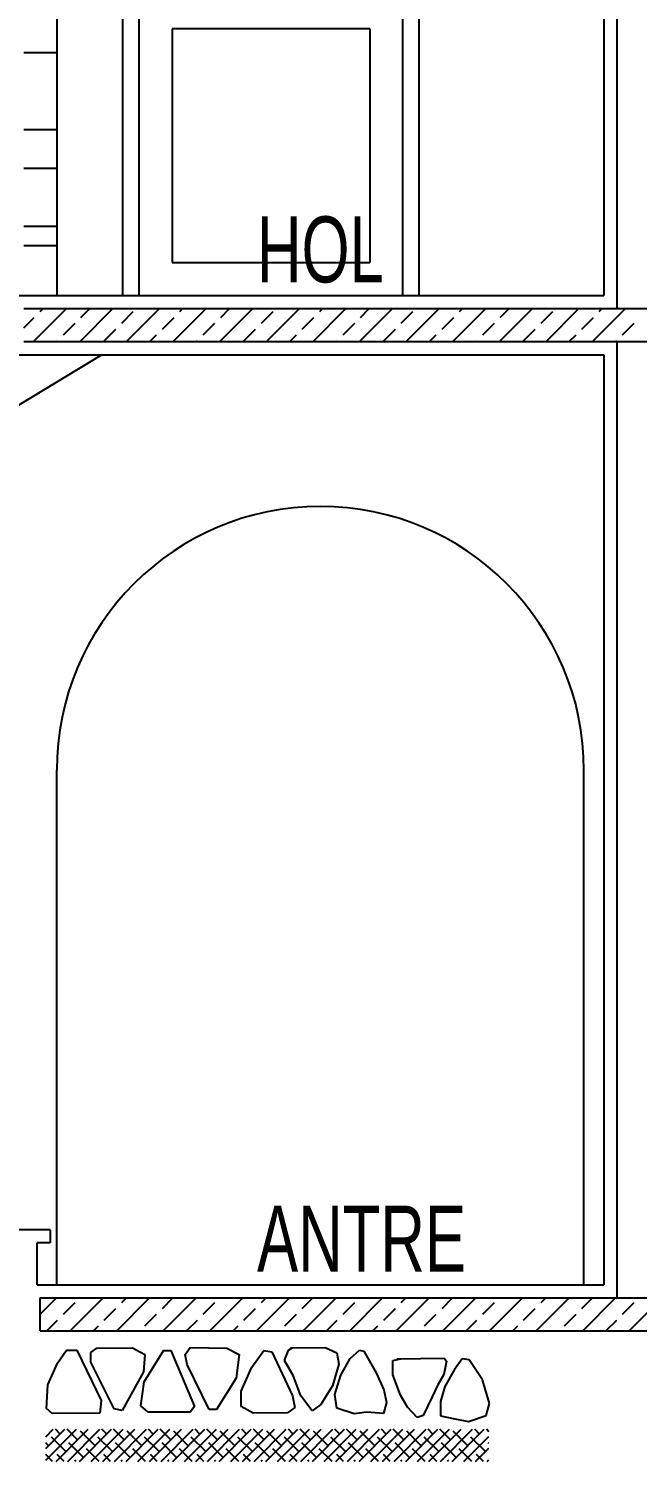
# Model space of a CAD drawing. Extents: x 3907.4 to 3911.57, y -3054.42 to -3053.7.
# Drawn here: x 3909.5849 to 3909.6219, y -3053.9305 to -3053.8436 of the extents above; entities that cross this region are included whole.
import ezdxf

# ---------------------------------------------------------------- set-up
doc = ezdxf.new("R2010")
doc.units = 0
doc.header["$LTSCALE"] = 2
doc.header["$MEASUREMENT"] = 0
for name, color, linetype in [('BLK-DOG', 2, 'CONTINUOUS'), ('DOĞRAMA', 2, 'CONTINUOUS'), ('DUVAR', 7, 'CONTINUOUS'), ('SıVA', 6, 'CONTINUOUS'), ('TARAMA', 9, 'CONTINUOUS'), ('TEXT', 11, 'CONTINUOUS')]:
    doc.layers.add(name, color=color, linetype=linetype)
doc.styles.add('MAHAL', font='stylu.ttf', dxfattribs={"width": 0.7, "height": 20})

msp = doc.modelspace()

# ---------------------------------------------------------------- linework, layer by layer
at = {"layer": 'BLK-DOG'}
for p, q in [((3909.586616, -3053.842732), (3909.586616, -3053.859811)), ((3909.584616, -3053.845071), (3909.586616, -3053.845071)), ((3909.584616, -3053.849748), (3909.586616, -3053.849748)), ((3909.584616, -3053.852087), (3909.586616, -3053.852087)), ((3909.584616, -3053.855622), (3909.586616, -3053.855622)), ((3909.584616, -3053.856793), (3909.586616, -3053.856793))]:
    msp.add_line(p, q, dxfattribs=at)
at = {"layer": 'DOĞRAMA'}
for p, q in [((3909.590616, -3053.859811), (3909.590616, -3053.818611)), ((3909.608616, -3053.859811), (3909.608616, -3053.818611)), ((3909.591616, -3053.859811), (3909.591616, -3053.819611)), ((3909.607616, -3053.859811), (3909.607616, -3053.819611))]:
    msp.add_line(p, q, dxfattribs=at)
at = {"layer": 'DOĞRAMA', "color": 6}
for p, q in [((3909.605616, -3053.843641), (3909.593616, -3053.843641)), ((3909.593616, -3053.843641), (3909.593616, -3053.857811)), ((3909.605616, -3053.843641), (3909.605616, -3053.857811)), ((3909.593616, -3053.857811), (3909.605616, -3053.857811))]:
    msp.add_line(p, q, dxfattribs=at)
at = {"layer": 'DUVAR'}
for p, q in [((3909.620616, -3053.802611), (3909.620616, -3053.860611)), ((3909.620616, -3053.862611), (3909.620616, -3053.920611))]:
    msp.add_line(p, q, dxfattribs=at)
at = {"layer": 'DUVAR', "color": 4}
for p, q in [((3909.584616, -3053.860611), (3909.710616, -3053.860611)), ((3909.584616, -3053.862611), (3909.705616, -3053.862611)), ((3909.585616, -3053.920611), (3909.704616, -3053.920611)), ((3909.585616, -3053.922611), (3909.585616, -3053.920611)), ((3909.585616, -3053.922611), (3909.704616, -3053.922611))]:
    msp.add_line(p, q, dxfattribs=at)
at = {"layer": 'DUVAR', "color": 2}
msp.add_line((3909.589355, -3053.863411), (3909.557974, -3053.88243), dxfattribs=at)
at = {"layer": 'DUVAR', "color": 11}
for p, q in [((3909.586616, -3053.919811), (3909.586616, -3053.888611)), ((3909.618616, -3053.919811), (3909.618616, -3053.888611))]:
    msp.add_line(p, q, dxfattribs=at)
msp.add_arc((3909.602616, -3053.888611), 0.016, 0, 180, dxfattribs=at)
at = {"layer": 'SıVA'}
for p, q in [((3909.619816, -3053.803411), (3909.619816, -3053.859811)), ((3909.583816, -3053.859811), (3909.619816, -3053.859811)), ((3909.583816, -3053.863411), (3909.619816, -3053.863411)), ((3909.619816, -3053.863411), (3909.619816, -3053.919811)), ((3909.586216, -3053.916478), (3909.579916, -3053.916478)), ((3909.586216, -3053.916478), (3909.586216, -3053.917278)), ((3909.585416, -3053.919811), (3909.585416, -3053.917278)), ((3909.586216, -3053.917278), (3909.585416, -3053.917278)), ((3909.585416, -3053.919811), (3909.619816, -3053.919811))]:
    msp.add_line(p, q, dxfattribs=at)
at = {"layer": 'TARAMA'}
for p, q in [((3909.584616, -3053.86178), (3909.585251, -3053.861144)), ((3909.585199, -3053.862611), (3909.587199, -3053.860611)), ((3909.585605, -3053.860791), (3909.585785, -3053.860611)), ((3909.588027, -3053.862611), (3909.590027, -3053.860611)), ((3909.58808, -3053.861144), (3909.588613, -3053.860611)), ((3909.590555, -3053.861498), (3909.591262, -3053.860791)), ((3909.590856, -3053.862611), (3909.592856, -3053.860611)), ((3909.593029, -3053.861852), (3909.593737, -3053.861144)), ((3909.593684, -3053.862611), (3909.595684, -3053.860611)), ((3909.59409, -3053.860791), (3909.59427, -3053.860611)), ((3909.596513, -3053.862611), (3909.598513, -3053.860611)), ((3909.596565, -3053.861144), (3909.597098, -3053.860611)), ((3909.59904, -3053.861498), (3909.599747, -3053.860791)), ((3909.599341, -3053.862611), (3909.601341, -3053.860611)), ((3909.601515, -3053.861852), (3909.602222, -3053.861144)), ((3909.602169, -3053.862611), (3909.604169, -3053.860611)), ((3909.602575, -3053.860791), (3909.602755, -3053.860611)), ((3909.604998, -3053.862611), (3909.606998, -3053.860611)), ((3909.60505, -3053.861144), (3909.605584, -3053.860611)), ((3909.607525, -3053.861498), (3909.608232, -3053.860791)), ((3909.607826, -3053.862611), (3909.609826, -3053.860611)), ((3909.61, -3053.861852), (3909.610707, -3053.861144)), ((3909.610655, -3053.862611), (3909.612655, -3053.860611)), ((3909.611061, -3053.860791), (3909.61124, -3053.860611)), ((3909.613483, -3053.862611), (3909.615483, -3053.860611)), ((3909.613536, -3053.861144), (3909.614069, -3053.860611)), ((3909.61601, -3053.861498), (3909.616718, -3053.860791)), ((3909.616312, -3053.862611), (3909.618312, -3053.860611)), ((3909.618485, -3053.861852), (3909.619192, -3053.861144)), ((3909.61914, -3053.862611), (3909.62114, -3053.860611)), ((3909.619546, -3053.860791), (3909.619726, -3053.860611)), ((3909.587019, -3053.862205), (3909.587726, -3053.861498)), ((3909.589494, -3053.862559), (3909.590201, -3053.861852)), ((3909.595504, -3053.862205), (3909.596211, -3053.861498)), ((3909.597979, -3053.862559), (3909.598686, -3053.861852)), ((3909.60399, -3053.862205), (3909.604697, -3053.861498)), ((3909.606464, -3053.862559), (3909.607172, -3053.861852)), ((3909.612475, -3053.862205), (3909.613182, -3053.861498)), ((3909.61495, -3053.862559), (3909.615657, -3053.861852)), ((3909.62096, -3053.862205), (3909.621667, -3053.861498)), ((3909.586613, -3053.862611), (3909.586665, -3053.862559)), ((3909.59227, -3053.862611), (3909.592676, -3053.862205)), ((3909.595098, -3053.862611), (3909.595151, -3053.862559)), ((3909.600755, -3053.862611), (3909.601161, -3053.862205)), ((3909.603584, -3053.862611), (3909.603636, -3053.862559)), ((3909.60924, -3053.862611), (3909.609646, -3053.862205)), ((3909.612069, -3053.862611), (3909.612121, -3053.862559)), ((3909.617726, -3053.862611), (3909.618132, -3053.862205)), ((3909.620554, -3053.862611), (3909.620607, -3053.862559)), ((3909.585616, -3053.921591), (3909.586596, -3053.920611)), ((3909.587019, -3053.921602), (3909.587726, -3053.920895)), ((3909.587424, -3053.922611), (3909.589424, -3053.920611)), ((3909.590253, -3053.922611), (3909.592253, -3053.920611)), ((3909.590555, -3053.920895), (3909.590838, -3053.920611)), ((3909.593029, -3053.921249), (3909.593667, -3053.920611)), ((3909.593081, -3053.922611), (3909.595081, -3053.920611)), ((3909.595504, -3053.921602), (3909.596211, -3053.920895)), ((3909.59591, -3053.922611), (3909.59791, -3053.920611)), ((3909.598738, -3053.922611), (3909.600738, -3053.920611)), ((3909.59904, -3053.920895), (3909.599324, -3053.920611)), ((3909.601515, -3053.921249), (3909.602152, -3053.920611)), ((3909.601566, -3053.922611), (3909.603566, -3053.920611)), ((3909.60399, -3053.921602), (3909.604697, -3053.920895)), ((3909.604395, -3053.922611), (3909.606395, -3053.920611)), ((3909.607223, -3053.922611), (3909.609223, -3053.920611)), ((3909.607525, -3053.920895), (3909.607809, -3053.920611)), ((3909.61, -3053.921249), (3909.610637, -3053.920611)), ((3909.610052, -3053.922611), (3909.612052, -3053.920611)), ((3909.612475, -3053.921602), (3909.613182, -3053.920895)), ((3909.61288, -3053.922611), (3909.61488, -3053.920611)), ((3909.615709, -3053.922611), (3909.617709, -3053.920611)), ((3909.61601, -3053.920895), (3909.616294, -3053.920611)), ((3909.618485, -3053.921249), (3909.619123, -3053.920611)), ((3909.618537, -3053.922611), (3909.620537, -3053.920611)), ((3909.62096, -3053.921602), (3909.621667, -3053.920895)), ((3909.621365, -3053.922611), (3909.623365, -3053.920611)), ((3909.58601, -3053.922611), (3909.586665, -3053.921956)), ((3909.589494, -3053.921956), (3909.590201, -3053.921249)), ((3909.591969, -3053.922309), (3909.592676, -3053.921602)), ((3909.594495, -3053.922611), (3909.595151, -3053.921956)), ((3909.597979, -3053.921956), (3909.598686, -3053.921249)), ((3909.600454, -3053.922309), (3909.601161, -3053.921602)), ((3909.602981, -3053.922611), (3909.603636, -3053.921956)), ((3909.606464, -3053.921956), (3909.607172, -3053.921249)), ((3909.608939, -3053.922309), (3909.609646, -3053.921602)), ((3909.611466, -3053.922611), (3909.612121, -3053.921956)), ((3909.61495, -3053.921956), (3909.615657, -3053.921249)), ((3909.617425, -3053.922309), (3909.618132, -3053.921602)), ((3909.619951, -3053.922611), (3909.620607, -3053.921956)), ((3909.588838, -3053.922611), (3909.58914, -3053.922309)), ((3909.597324, -3053.922611), (3909.597626, -3053.922309)), ((3909.605809, -3053.922611), (3909.606111, -3053.922309)), ((3909.614294, -3053.922611), (3909.614596, -3053.922309))]:
    msp.add_line(p, q, dxfattribs=at)
at = {"layer": 'TARAMA', "color": 6}
for p, q in [((3909.586663, -3053.924569), (3909.5872, -3053.923785)), ((3909.5872, -3053.923785), (3909.587834, -3053.923785)), ((3909.587834, -3053.923785), (3909.589308, -3053.926827)), ((3909.588677, -3053.923923), (3909.589037, -3053.923663)), ((3909.588997, -3053.923653), (3909.591218, -3053.923643)), ((3909.591218, -3053.923643), (3909.591959, -3053.924043)), ((3909.591919, -3053.925703), (3909.593119, -3053.923783)), ((3909.5944, -3053.924043), (3909.59472, -3053.923623)), ((3909.59472, -3053.923623), (3909.596941, -3053.923663)), ((3909.596941, -3053.923663), (3909.597681, -3053.924043)), ((3909.600442, -3053.924401), (3909.600682, -3053.923783)), ((3909.600682, -3053.923783), (3909.600902, -3053.923642)), ((3909.600802, -3053.923643), (3909.602903, -3053.923613)), ((3909.602903, -3053.923613), (3909.603623, -3053.923943)), ((3909.604423, -3053.924283), (3909.604984, -3053.923783)), ((3909.604984, -3053.923783), (3909.605244, -3053.923843)), ((3909.58607, -3053.925891), (3909.586663, -3053.924569)), ((3909.588677, -3053.924503), (3909.588677, -3053.923923)), ((3909.590098, -3053.927343), (3909.588677, -3053.924503)), ((3909.591959, -3053.924043), (3909.591879, -3053.925103)), ((3909.593119, -3053.923803), (3909.593539, -3053.923803)), ((3909.593539, -3053.923803), (3909.59498, -3053.927203)), ((3909.59454, -3053.924643), (3909.5944, -3053.924043)), ((3909.59586, -3053.927383), (3909.59454, -3053.924643)), ((3909.597681, -3053.924043), (3909.597501, -3053.925483)), ((3909.598461, -3053.924803), (3909.599181, -3053.923803)), ((3909.599181, -3053.923803), (3909.599662, -3053.923883)), ((3909.599662, -3053.923883), (3909.600922, -3053.926543)), ((3909.600962, -3053.925323), (3909.600442, -3053.924401)), ((3909.603743, -3053.924623), (3909.603343, -3053.925943)), ((3909.603623, -3053.923943), (3909.603743, -3053.924623)), ((3909.603863, -3053.925303), (3909.604423, -3053.924283)), ((3909.605244, -3053.923843), (3909.606004, -3053.925163)), ((3909.607018, -3053.924403), (3909.607501, -3053.9243)), ((3909.607018, -3053.925283), (3909.607018, -3053.924403)), ((3909.607258, -3053.924303), (3909.610139, -3053.924263)), ((3909.610279, -3053.924443), (3909.610099, -3053.925263)), ((3909.610139, -3053.924263), (3909.610279, -3053.924443)), ((3909.611225, -3053.924306), (3909.61075, -3053.924963)), ((3909.61165, -3053.924363), (3909.611225, -3053.924306)), ((3909.612451, -3053.925583), (3909.61165, -3053.924363)), ((3909.591879, -3053.925103), (3909.590578, -3053.927443)), ((3909.597501, -3053.925483), (3909.59632, -3053.927383)), ((3909.597811, -3053.926263), (3909.598461, -3053.924803)), ((3909.601422, -3053.926543), (3909.600962, -3053.925323)), ((3909.603493, -3053.926463), (3909.603863, -3053.925303)), ((3909.606004, -3053.925163), (3909.606464, -3053.926183)), ((3909.607478, -3053.926503), (3909.607018, -3053.925283)), ((3909.610099, -3053.925263), (3909.609739, -3053.925883)), ((3909.61075, -3053.924963), (3909.61017, -3053.925983)), ((3909.586001, -3053.927323), (3909.58607, -3053.925891)), ((3909.591718, -3053.927163), (3909.591919, -3053.925703)), ((3909.597811, -3053.927203), (3909.597811, -3053.926263)), ((3909.603343, -3053.925943), (3909.602643, -3053.927083)), ((3909.606464, -3053.926183), (3909.606624, -3053.926963)), ((3909.609739, -3053.925883), (3909.609399, -3053.926613)), ((3909.61017, -3053.925983), (3909.60991, -3053.926902)), ((3909.612871, -3053.927023), (3909.612451, -3053.925583)), ((3909.589308, -3053.926827), (3909.589239, -3053.927598)), ((3909.592159, -3053.927543), (3909.591718, -3053.927163)), ((3909.59498, -3053.927203), (3909.59472, -3053.927543)), ((3909.598541, -3053.927603), (3909.597811, -3053.927203)), ((3909.601062, -3053.927253), (3909.600622, -3053.927583)), ((3909.600922, -3053.926543), (3909.601062, -3053.927253)), ((3909.602123, -3053.927463), (3909.601422, -3053.926543)), ((3909.602643, -3053.927083), (3909.602123, -3053.927463)), ((3909.603613, -3053.927303), (3909.603493, -3053.926463)), ((3909.606624, -3053.926963), (3909.606444, -3053.927623)), ((3909.607898, -3053.927243), (3909.607478, -3053.926503)), ((3909.608498, -3053.927863), (3909.607898, -3053.927243)), ((3909.609399, -3053.926613), (3909.608859, -3053.927743)), ((3909.60991, -3053.926902), (3909.60991, -3053.927768)), ((3909.612671, -3053.927743), (3909.612871, -3053.927023)), ((3909.586346, -3053.927626), (3909.586001, -3053.927323)), ((3909.589239, -3053.927598), (3909.586346, -3053.927626)), ((3909.590578, -3053.927443), (3909.590098, -3053.927343)), ((3909.59472, -3053.927543), (3909.592159, -3053.927543)), ((3909.59632, -3053.927383), (3909.59586, -3053.927383)), ((3909.600622, -3053.927583), (3909.598541, -3053.927603)), ((3909.604657, -3053.927643), (3909.603613, -3053.927303)), ((3909.605444, -3053.927543), (3909.604657, -3053.927643)), ((3909.606444, -3053.927623), (3909.605444, -3053.927543)), ((3909.608859, -3053.927743), (3909.608498, -3053.927863)), ((3909.60991, -3053.927768), (3909.610778, -3053.927943)), ((3909.610778, -3053.927943), (3909.61161, -3053.92811)), ((3909.61161, -3053.92811), (3909.612671, -3053.927743)), ((3909.585944, -3053.92904), (3909.586402, -3053.928582)), ((3909.585944, -3053.929748), (3909.587109, -3053.928582)), ((3909.585944, -3053.930455), (3909.587816, -3053.928582)), ((3909.586819, -3053.928872), (3909.586529, -3053.928582)), ((3909.586581, -3053.930525), (3909.588523, -3053.928582)), ((3909.58788, -3053.929226), (3909.587237, -3053.928582)), ((3909.587288, -3053.930525), (3909.58923, -3053.928582)), ((3909.587995, -3053.930525), (3909.589938, -3053.928582)), ((3909.588941, -3053.929579), (3909.588057, -3053.928695)), ((3909.588702, -3053.930525), (3909.590645, -3053.928582)), ((3909.589648, -3053.928872), (3909.589358, -3053.928582)), ((3909.589409, -3053.930525), (3909.591352, -3053.928582)), ((3909.590708, -3053.929226), (3909.590065, -3053.928582)), ((3909.590116, -3053.930525), (3909.592059, -3053.928582)), ((3909.590823, -3053.930525), (3909.592766, -3053.928582)), ((3909.591769, -3053.929579), (3909.590885, -3053.928695)), ((3909.591531, -3053.930525), (3909.593473, -3053.928582)), ((3909.592476, -3053.928872), (3909.592186, -3053.928582)), ((3909.592238, -3053.930525), (3909.59418, -3053.928582)), ((3909.593537, -3053.929226), (3909.592893, -3053.928582)), ((3909.592945, -3053.930525), (3909.594887, -3053.928582)), ((3909.593652, -3053.930525), (3909.595594, -3053.928582)), ((3909.594597, -3053.929579), (3909.593714, -3053.928695)), ((3909.594359, -3053.930525), (3909.596301, -3053.928582)), ((3909.595305, -3053.928872), (3909.595015, -3053.928582)), ((3909.595066, -3053.930525), (3909.597009, -3053.928582)), ((3909.596365, -3053.929226), (3909.595722, -3053.928582)), ((3909.595773, -3053.930525), (3909.597716, -3053.928582)), ((3909.59648, -3053.930525), (3909.598423, -3053.928582)), ((3909.597426, -3053.929579), (3909.596542, -3053.928695)), ((3909.597187, -3053.930525), (3909.59913, -3053.928582)), ((3909.598133, -3053.928872), (3909.597843, -3053.928582)), ((3909.597895, -3053.930525), (3909.599837, -3053.928582)), ((3909.599194, -3053.929226), (3909.59855, -3053.928582)), ((3909.598602, -3053.930525), (3909.600544, -3053.928582)), ((3909.599309, -3053.930525), (3909.601251, -3053.928582)), ((3909.600254, -3053.929579), (3909.59937, -3053.928695)), ((3909.600016, -3053.930525), (3909.601958, -3053.928582)), ((3909.600961, -3053.928872), (3909.600672, -3053.928582)), ((3909.600723, -3053.930525), (3909.602665, -3053.928582)), ((3909.602022, -3053.929226), (3909.601379, -3053.928582)), ((3909.60143, -3053.930525), (3909.603373, -3053.928582)), ((3909.602137, -3053.930525), (3909.60408, -3053.928582)), ((3909.603083, -3053.929579), (3909.602199, -3053.928695)), ((3909.602844, -3053.930525), (3909.604787, -3053.928582)), ((3909.60379, -3053.928872), (3909.6035, -3053.928582)), ((3909.603551, -3053.930525), (3909.605494, -3053.928582)), ((3909.604851, -3053.929226), (3909.604207, -3053.928582)), ((3909.604258, -3053.930525), (3909.606201, -3053.928582)), ((3909.604966, -3053.930525), (3909.606908, -3053.928582)), ((3909.605911, -3053.929579), (3909.605027, -3053.928695)), ((3909.605673, -3053.930525), (3909.607615, -3053.928582)), ((3909.606618, -3053.928872), (3909.606328, -3053.928582)), ((3909.60638, -3053.930525), (3909.608322, -3053.928582)), ((3909.607679, -3053.929226), (3909.607036, -3053.928582)), ((3909.607087, -3053.930525), (3909.609029, -3053.928582)), ((3909.607794, -3053.930525), (3909.609737, -3053.928582)), ((3909.60874, -3053.929579), (3909.607856, -3053.928695)), ((3909.608501, -3053.930525), (3909.610444, -3053.928582)), ((3909.609447, -3053.928872), (3909.609157, -3053.928582)), ((3909.609208, -3053.930525), (3909.611151, -3053.928582)), ((3909.610507, -3053.929226), (3909.609864, -3053.928582)), ((3909.609915, -3053.930525), (3909.611858, -3053.928582)), ((3909.610622, -3053.930525), (3909.612565, -3053.928582)), ((3909.611568, -3053.929579), (3909.610684, -3053.928695)), ((3909.612275, -3053.928872), (3909.611985, -3053.928582)), ((3909.61284, -3053.92873), (3909.612692, -3053.928582)), ((3909.586112, -3053.929579), (3909.585944, -3053.929411)), ((3909.587173, -3053.929933), (3909.586289, -3053.929049)), ((3909.588233, -3053.930286), (3909.58735, -3053.929403)), ((3909.589179, -3053.930525), (3909.58841, -3053.929756)), ((3909.590001, -3053.929933), (3909.589117, -3053.929049)), ((3909.591062, -3053.930286), (3909.590178, -3053.929403)), ((3909.592008, -3053.930525), (3909.591239, -3053.929756)), ((3909.59283, -3053.929933), (3909.591946, -3053.929049)), ((3909.59389, -3053.930286), (3909.593006, -3053.929403)), ((3909.594836, -3053.930525), (3909.594067, -3053.929756)), ((3909.595658, -3053.929933), (3909.594774, -3053.929049)), ((3909.596719, -3053.930286), (3909.595835, -3053.929403)), ((3909.597664, -3053.930525), (3909.596896, -3053.929756)), ((3909.598487, -3053.929933), (3909.597603, -3053.929049)), ((3909.599547, -3053.930286), (3909.598663, -3053.929403)), ((3909.600493, -3053.930525), (3909.599724, -3053.929756)), ((3909.601315, -3053.929933), (3909.600431, -3053.929049)), ((3909.602376, -3053.930286), (3909.601492, -3053.929403)), ((3909.603321, -3053.930525), (3909.602552, -3053.929756)), ((3909.604143, -3053.929933), (3909.60326, -3053.929049)), ((3909.605204, -3053.930286), (3909.60432, -3053.929403)), ((3909.60615, -3053.930525), (3909.605381, -3053.929756)), ((3909.606972, -3053.929933), (3909.606088, -3053.929049)), ((3909.608032, -3053.930286), (3909.607149, -3053.929403)), ((3909.608978, -3053.930525), (3909.608209, -3053.929756)), ((3909.6098, -3053.929933), (3909.608916, -3053.929049)), ((3909.610861, -3053.930286), (3909.609977, -3053.929403)), ((3909.611807, -3053.930525), (3909.611038, -3053.929756)), ((3909.61133, -3053.930525), (3909.61284, -3053.929014)), ((3909.612629, -3053.929933), (3909.611745, -3053.929049)), ((3909.612037, -3053.930525), (3909.61284, -3053.929721)), ((3909.61284, -3053.929437), (3909.612805, -3053.929403)), ((3909.586351, -3053.930525), (3909.585944, -3053.930118)), ((3909.587058, -3053.930525), (3909.586643, -3053.93011)), ((3909.587765, -3053.930525), (3909.587703, -3053.930463)), ((3909.589886, -3053.930525), (3909.589471, -3053.93011)), ((3909.590593, -3053.930525), (3909.590532, -3053.930463)), ((3909.592715, -3053.930525), (3909.592299, -3053.93011)), ((3909.593422, -3053.930525), (3909.59336, -3053.930463)), ((3909.595543, -3053.930525), (3909.595128, -3053.93011)), ((3909.59625, -3053.930525), (3909.596188, -3053.930463)), ((3909.598371, -3053.930525), (3909.597956, -3053.93011)), ((3909.599079, -3053.930525), (3909.599017, -3053.930463)), ((3909.6012, -3053.930525), (3909.600785, -3053.93011)), ((3909.601907, -3053.930525), (3909.601845, -3053.930463)), ((3909.604028, -3053.930525), (3909.603613, -3053.93011)), ((3909.604735, -3053.930525), (3909.604674, -3053.930463)), ((3909.606857, -3053.930525), (3909.606441, -3053.93011)), ((3909.607564, -3053.930525), (3909.607502, -3053.930463)), ((3909.609685, -3053.930525), (3909.60927, -3053.93011)), ((3909.610392, -3053.930525), (3909.610331, -3053.930463)), ((3909.612514, -3053.930525), (3909.612098, -3053.93011)), ((3909.612744, -3053.930525), (3909.61284, -3053.930429))]:
    msp.add_line(p, q, dxfattribs=at)

# ---------------------------------------------------------------- texts
at = {"layer": 'TEXT', "style": 'MAHAL', "width": 0.7}
for s, p in [('HOL', (3909.598769, -3053.859022)), ('ANTRE', (3909.598769, -3053.919022))]:
    msp.add_text(s, height=0.004, dxfattribs=at).set_placement(p)

doc.saveas('drawing.dxf')
